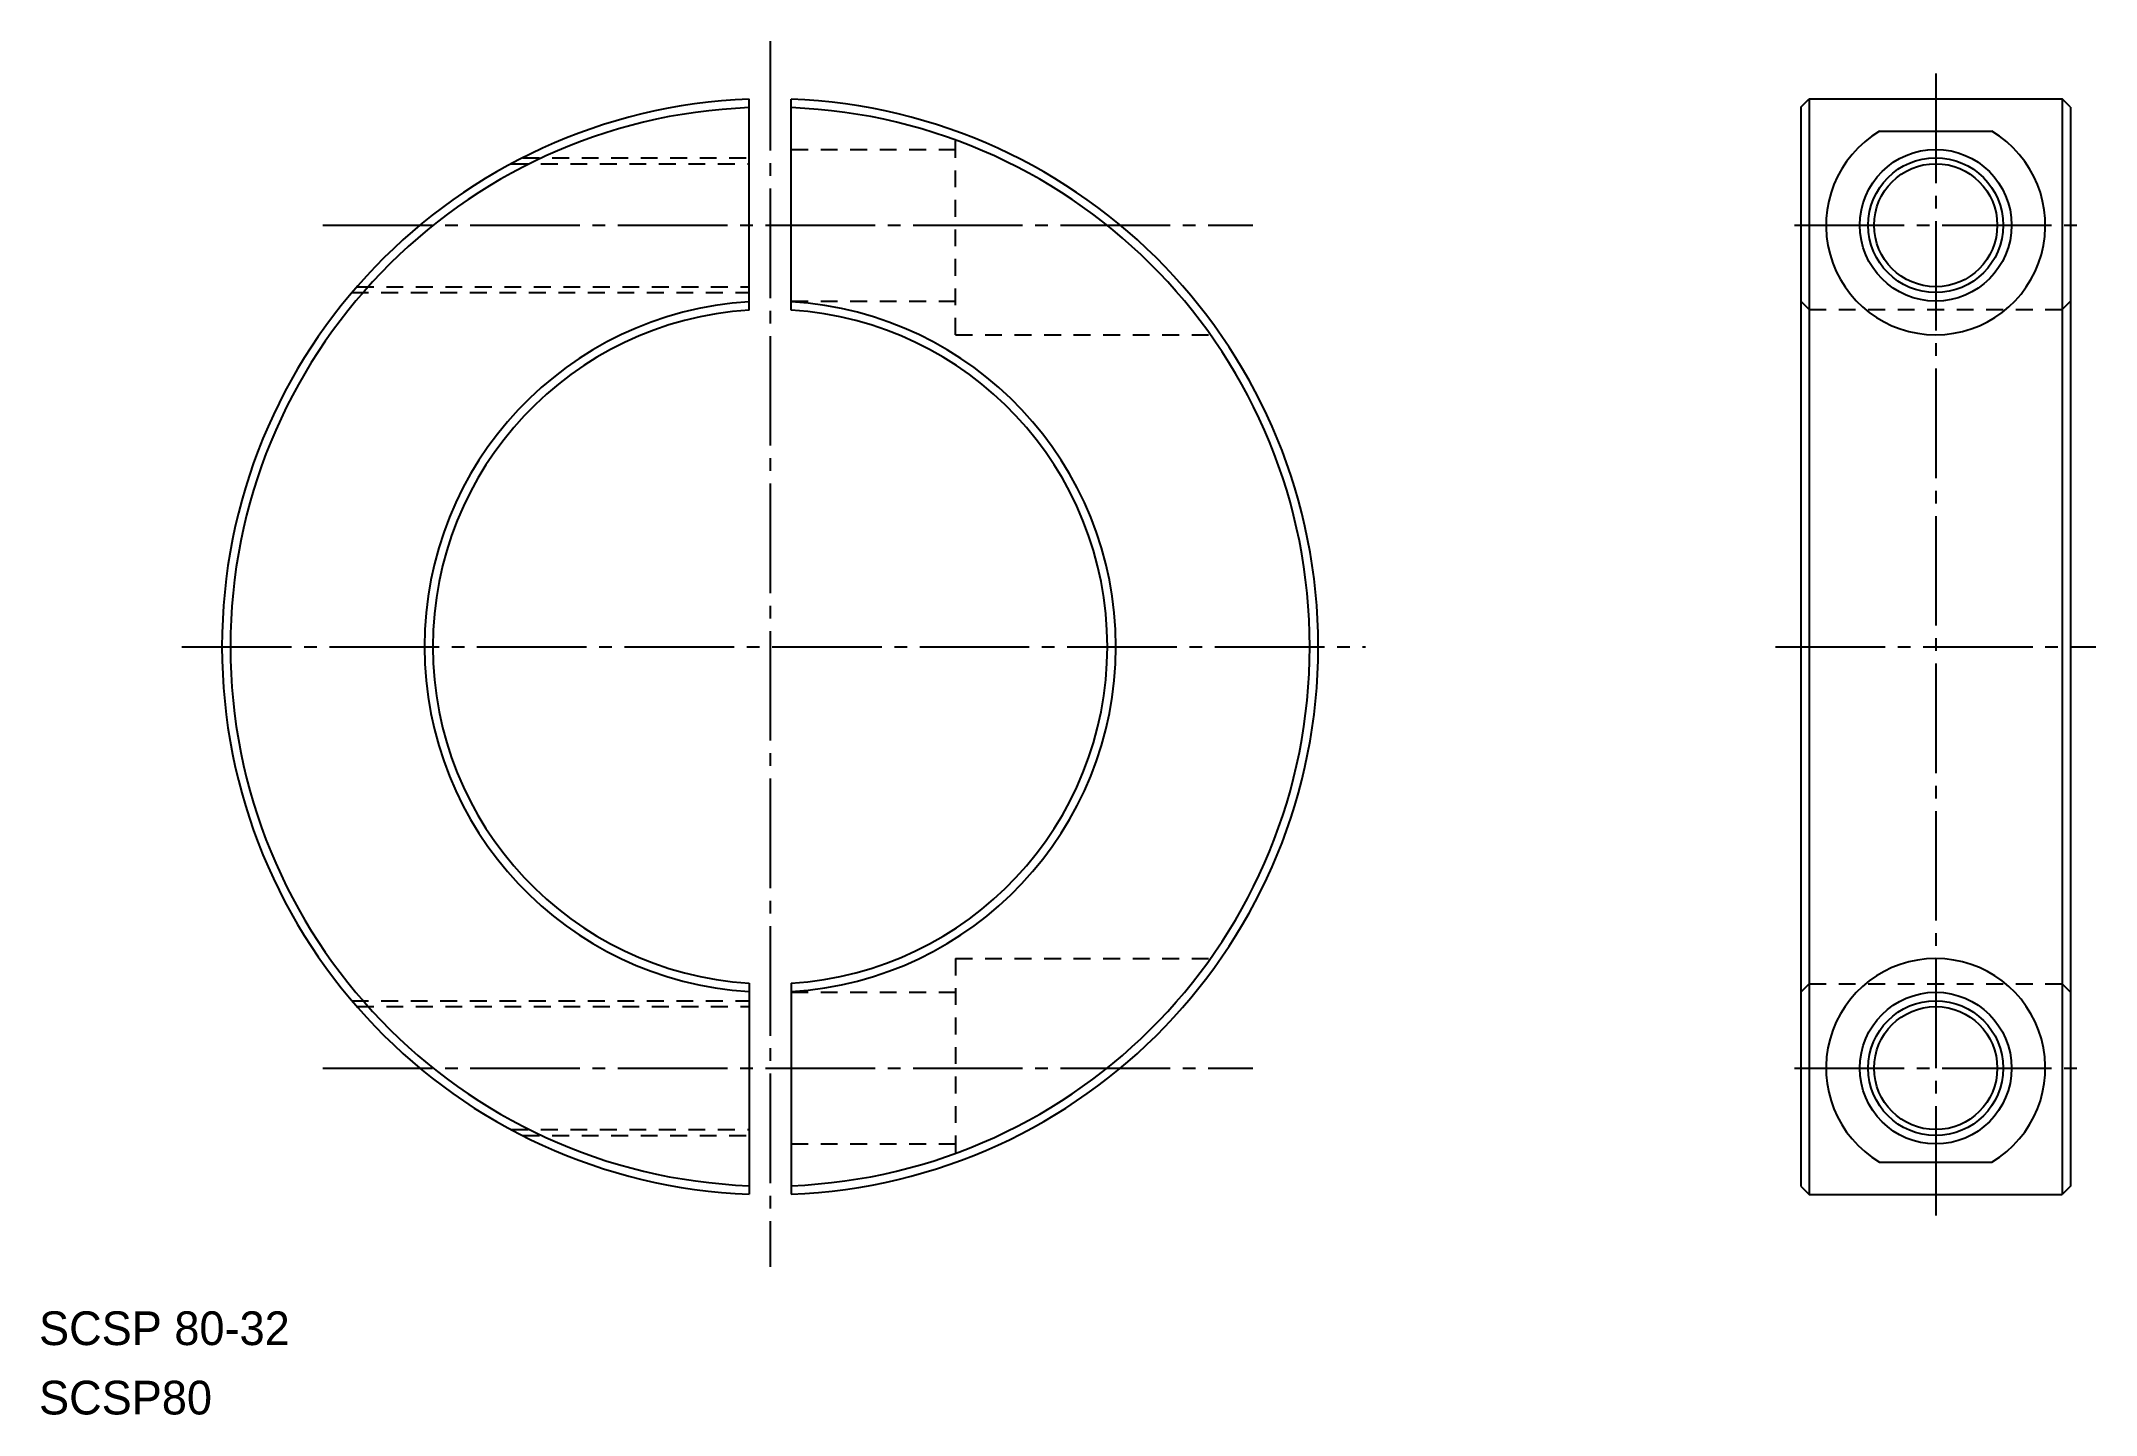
# Model space of a CAD drawing. Extents: x 31 to 275, y 114 to 277.
import ezdxf

# ---------------------------------------------------------------- set-up
doc = ezdxf.new("R2010")
doc.units = 0
doc.linetypes.add('CENTER', pattern=[17.5, 13, -1.5, 1.5, -1.5])
doc.linetypes.add('DASHED', pattern=[3.5, 2, -1.5])
doc.layers.get('0').update_dxf_attribs({"linetype": 'CONTINUOUS'})
doc.layers.add('CENTER', color=1, linetype='CENTER')

msp = doc.modelspace()

# ---------------------------------------------------------------- linework, layer by layer
at = {"color": 7, "linetype": 'CONTINUOUS'}
for p, q in [((115.38, 245.28), (115.38, 270.31)), ((120.38, 245.28), (120.38, 270.31)), ((240.11, 269.36), (241.11, 270.36)), ((240.11, 269.36), (240.11, 141.36)), ((241.11, 270.36), (241.11, 140.36)), ((241.11, 270.36), (271.11, 270.36)), ((271.11, 270.36), (271.11, 140.36)), ((272.11, 269.36), (271.11, 270.36)), ((272.11, 269.36), (272.11, 141.36)), ((115.38, 165.43), (115.38, 140.4)), ((120.38, 165.43), (120.38, 140.4)), ((240.11, 141.36), (241.11, 140.36)), ((272.11, 141.36), (271.11, 140.36)), ((241.11, 140.36), (271.11, 140.36))]:
    msp.add_line(p, q, dxfattribs=at)
at = {"color": 3, "linetype": 'DASHED'}
for p, q in [((139.88, 242.36), (139.88, 266.52)), ((88.54, 263.36), (115.38, 263.36)), ((120.38, 264.36), (139.88, 264.36)), ((87.19, 262.66), (115.38, 262.66)), ((68.27, 247.36), (115.38, 247.36)), ((68.87, 248.06), (115.38, 248.06)), ((120.38, 246.36), (139.88, 246.36)), ((241.11, 245.36), (240.11, 246.36)), ((271.11, 245.36), (272.11, 246.36)), ((241.11, 245.36), (271.11, 245.36)), ((139.88, 242.36), (171.32, 242.36)), ((139.88, 168.36), (139.88, 144.19)), ((139.88, 168.36), (171.32, 168.36)), ((68.27, 163.36), (115.38, 163.36)), ((120.38, 164.36), (139.88, 164.36)), ((241.11, 165.36), (240.11, 164.36)), ((241.11, 165.36), (271.11, 165.36)), ((271.11, 165.36), (272.11, 164.36)), ((68.87, 162.66), (115.38, 162.66)), ((87.19, 148.06), (115.38, 148.06)), ((88.54, 147.36), (115.38, 147.36)), ((120.38, 146.36), (139.88, 146.36))]:
    msp.add_line(p, q, dxfattribs=at)
for p, q in [((249.45, 266.52), (262.77, 266.52)), ((272.11, 241.11), (272.11, 241.11)), ((272.11, 205.36), (272.11, 205.36)), ((249.45, 144.19), (262.77, 144.19))]:
    msp.add_line(p, q)
for centre, radius in [((256.11, 255.36), 9), ((256.11, 255.36), 7.3), ((256.11, 155.36), 9), ((256.11, 155.36), 7.3)]:
    msp.add_circle(centre, radius)
at = {"color": 3, "linetype": 'CONTINUOUS'}
for centre in [(256.11, 255.36), (256.11, 155.36)]:
    msp.add_circle(centre, 8, dxfattribs=at)
for centre, radius, start, end in [((117.88, 205.36), 65, 92.2042, 267.7958), ((117.88, 205.36), 64, 92.2387, 267.7613), ((117.88, 205.36), 65, 272.2042, 87.7958), ((117.88, 205.36), 64, 272.2387, 87.7613), ((256.11, 255.36), 13, 120.8238, 59.1762), ((117.88, 205.36), 41, 93.4958, 266.5042), ((117.88, 205.36), 41, 273.4958, 86.5042), ((117.88, 205.36), 40, 93.5833, 266.4167), ((117.88, 205.36), 40, 273.5833, 86.4167), ((256.11, 155.36), 13, 300.8238, 239.1762)]:
    msp.add_arc(centre, radius, start, end)
at = {"layer": 'CENTER', "color": 1, "linetype": 'CENTER'}
for p, q in [((117.88, 277.21), (117.88, 131.8)), ((256.11, 273.36), (256.11, 137.36)), ((64.83, 255.36), (175.13, 255.36)), ((239.36, 255.36), (272.85, 255.36)), ((48.12, 205.36), (188.5, 205.36)), ((237.11, 205.36), (275.11, 205.36)), ((64.83, 155.36), (175.13, 155.36)), ((239.36, 155.36), (272.85, 155.36))]:
    msp.add_line(p, q, dxfattribs=at)

# ---------------------------------------------------------------- texts
for s, p in [('SCSP 80-32', (31.18, 122.5)), ('SCSP80', (31.18, 114.27))]:
    msp.add_text(s, height=4).set_placement(p)

doc.saveas('drawing.dxf')
